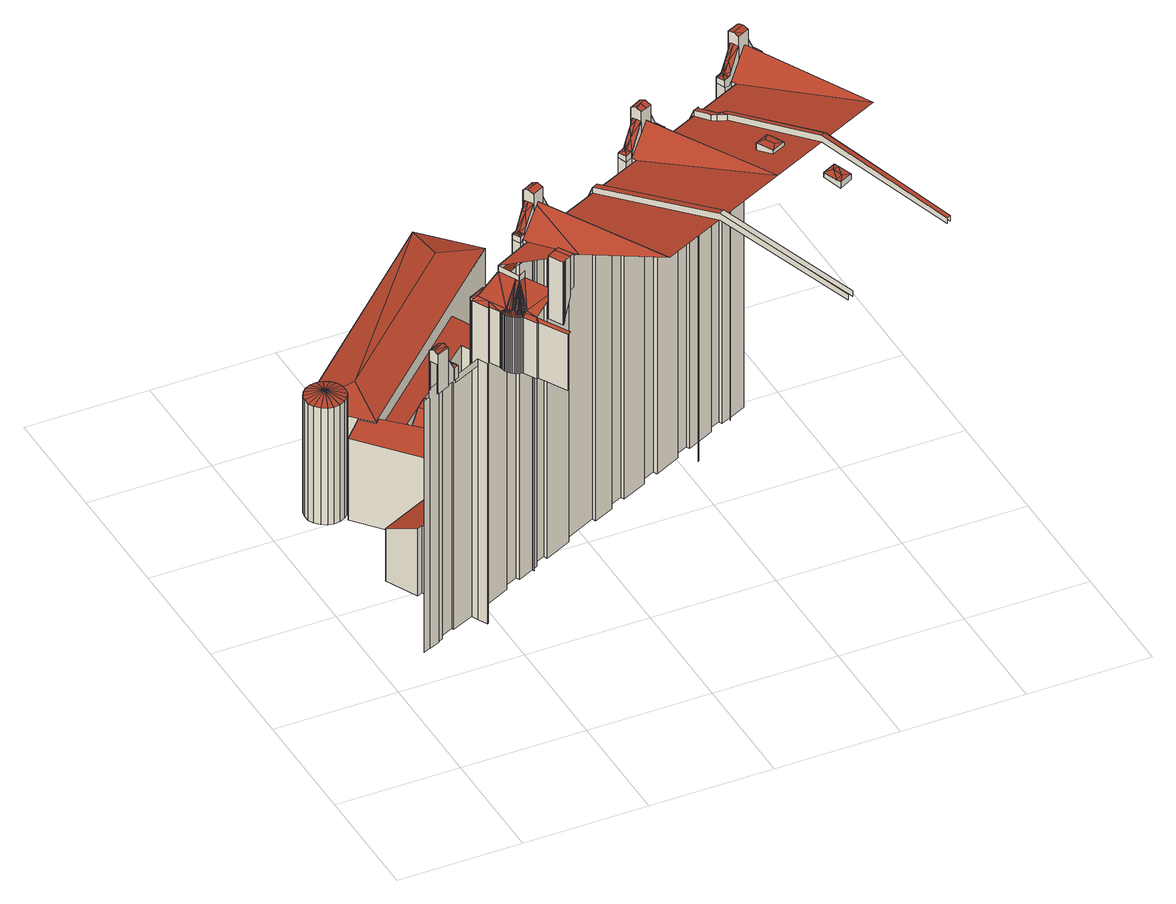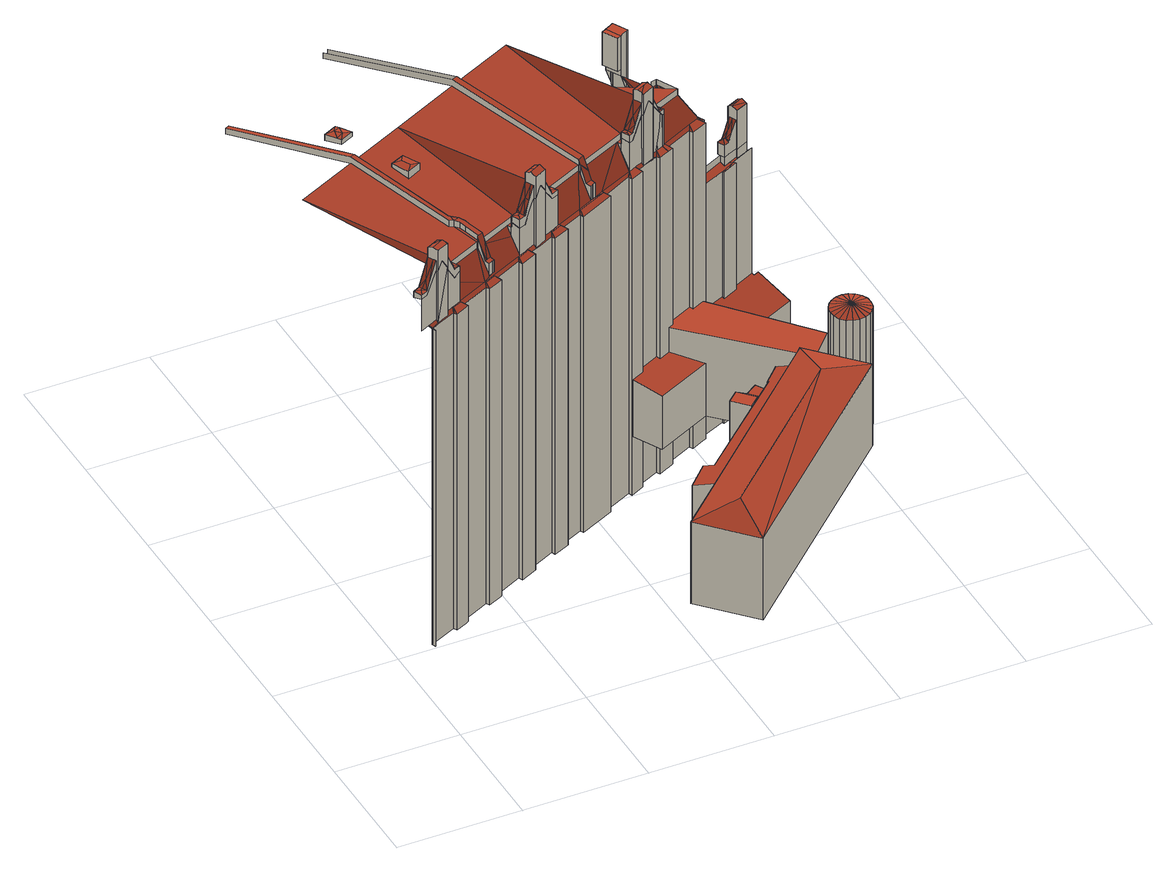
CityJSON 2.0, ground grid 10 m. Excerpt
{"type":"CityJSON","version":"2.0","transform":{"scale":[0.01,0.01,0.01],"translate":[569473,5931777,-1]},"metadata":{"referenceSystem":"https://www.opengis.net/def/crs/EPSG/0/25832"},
"CityObjects":{
"building1":{"type":"Building","attributes":{"Grundfläche 2D":"1252.468823","Grundhöhe NN":"-0.001"},"children":["building1-1","building1-2","building1-3","building1-4","building1-5","building1-6","building1-7","building1-8","building1-9","building1-10","building1-11","building1-12","building1-13","building1-14","building1-15","building1-16","building1-17","building1-18"],"geometry":[{"type":"MultiSurface","lod":"3","boundaries":[[[0,1,2,3]],[[4,5,6,7,8,9,10,11]],[[12,13,5,4]],[[0,7,6,1]],[[6,5,1]],[[13,12,11,10]],[[14,15,10,9]],[[15,16,1,5,13,10]],[[1,17,18,2]],[[1,16,19,20]],[[16,15,14,21,22,23,24,25,20,19]],[[17,1,26]],[[17,26,27,28,18]],[[29,30,25,24]],[[26,1,31]],[[27,26,31]],[[27,31,32,28]],[[33,34,31,1,20,25,30]],[[35,33,30,29]],[[31,34,36,32]],[[34,33,37,36]],[[38,39,36,34,40]],[[41,42,37,33,35]],[[43,40,34,36,44,45]],[[38,46,47,39]],[[43,48,40]],[[41,45,44,42]],[[40,49,38]],[[38,50,46]],[[43,45,51,52]],[[40,48,49]],[[49,50,38]],[[52,48,43]],[[53,48,52]],[[53,52,51,54]],[[55,56,57,58]],[[59,60,56,55]],[[58,57,61,62]],[[63,64,60,59]],[[62,61,65,66]],[[53,54,64,63]],[[66,65,67,68]],[[68,67,69,70]],[[58,71,55]],[[55,71,59]],[[62,72,58]],[[59,71,63]],[[66,73,62]],[[63,71,53]],[[70,69,74,75]],[[71,48,53]],[[68,76,66]],[[70,77,68]],[[75,74,78,79]],[[73,72,62]],[[47,46,80,81,82,83]],[[79,78,84,85]],[[58,72,71]],[[77,76,68]],[[85,84,86,87]],[[88,49,48,71]],[[66,76,89,73]],[[70,75,90,77]],[[87,91,85]],[[87,86,92,93]],[[85,91,94,79]],[[81,80,46,50,95]],[[93,96,87]],[[90,75,79,94,97,98]],[[93,92,99,100]],[[96,91,87]],[[100,101,93]],[[100,99,102,103]],[[104,72,73,89]],[[101,96,93]],[[103,105,100]],[[104,89,76,77]],[[103,102,106,107]],[[107,108,103]],[[104,77,90]],[[108,105,103]],[[109,90,98]],[[100,105,110,101]],[[107,106,111,112]],[[109,98,97]],[[112,113,107]],[[114,97,94]],[[71,72,104]],[[113,108,107]],[[114,94,91,96]],[[115,113,112]],[[114,96,101]],[[116,115,112]],[[114,101,110]],[[112,111,117,118]],[[119,116,112]],[[114,110,105]],[[88,71,104]],[[114,105,108]],[[114,108,113]],[[112,118,120,119]],[[121,81,95,122]],[[114,113,115,116]],[[104,90,109]],[[82,81,121,122,123,124]],[[118,117,125,126]],[[127,97,114]],[[109,97,127]],[[126,120,118]],[[114,116,119]],[[120,128,119]],[[129,130,88,104,109]],[[119,128,114]],[[131,127,114,132]],[[129,109,127,131]],[[132,133,129]],[[126,125,134,135]],[[126,135,136,120]],[[137,128,120]],[[114,128,138]],[[132,114,138,133]],[[138,128,137]],[[122,139,140,123]],[[141,142,143,144,95,50,49,88,145]],[[139,122,95,144]],[[88,130,146,147,148,145]],[[139,149,150,140]],[[139,144,149]],[[143,151,152,153,154,149,144]],[[146,130,155,147]],[[151,143,142]],[[151,156,157,153,152]],[[142,141,158,159,160,156,151]],[[154,153,161]],[[162,163,157,156,160,159]],[[158,141,145]],[[153,157,163,164,161]],[[165,150,149,154,166,167,168,169]],[[159,158,170,162]],[[170,158,145,148]],[[162,170,148,147]],[[166,154,161,164,171,172,167]],[[164,163,173,171]],[[171,173,172]],[[173,174,172]],[[174,175,172]],[[174,176,175]],[[172,175,177,167]],[[176,174,173,163,178,179,180,181]],[[167,177,182,168]],[[183,177,175,176,181,180]],[[183,184,177]],[[163,162,147,155,185,186,187,188,189,190,179,178]],[[191,177,184,192,193]],[[184,193,192]],[[193,184,190,189]],[[194,193,189]],[[190,184,183]],[[195,194,189]],[[188,195,189]],[[193,194,191]],[[180,179,190,183]],[[196,191,194,195,197]],[[191,196,198]],[[198,196,197,195,188,187,199,200]],[[200,201,191,198]],[[202,182,177,191,201,203,204,205,206]],[[207,208,186,185,155]],[[199,187,209]],[[210,200,199,209,211,212]],[[213,210,212,211]],[[201,200,210,203]],[[210,213,203]],[[209,214,215,211]],[[211,216,217,213]],[[217,216,215,214,218]],[[213,217,219,220,204,203]],[[204,221,222,205]],[[223,214,209,187,186,208,207,224,225]],[[221,204,220]],[[226,227,220,228,218,214,223,229]],[[221,230,231,232,222]],[[230,221,220,227,226,231]],[[224,233,234,225]],[[225,235,236,229,223]],[[236,235,225,234,237,238]],[[238,237,234,233,239]],[[226,240,241]],[[229,236,238,240,226]],[[239,240,238]],[[226,241,242]],[[231,226,242]],[[231,242,243,232]],[[244,241,240,239]],[[242,245,246,243]],[[242,241,244,245]],[[233,224,247,248,249,250,239]],[[245,251,252,246]],[[245,244,253,251]],[[247,224,207,254]],[[253,244,255]],[[253,255,256]],[[249,257,258,259,260,261,262,256,255,244,239,250]],[[251,263,264,252]],[[261,260,262]],[[262,265,256]],[[265,262,260]],[[257,249,258]],[[260,259,266,253,256,265]],[[263,251,253,266]],[[267,268,269,270,271,272,273]],[[274,263,266,259]],[[263,274,275,264]],[[267,247,254,276,277,278,279,269,268]],[[274,280,281,275]],[[248,282,283,284,249]],[[249,284,285,286,287,288,259,258]],[[271,270,289,290,291,292,293,294,295,248,273,272]],[[295,294,293,296,282,248]],[[280,274,259,288]],[[280,297,298,281]],[[280,288,299,297]],[[288,287,300,299]],[[297,301,302,298]],[[303,304,305,306,287,286,285]],[[285,284,303]],[[307,308,306,305,304]],[[301,297,299,300]],[[309,300,287]],[[304,303,310,307]],[[303,284,283,311,310]],[[282,312,307,310,311,283]],[[309,313,300]],[[313,314,300]],[[301,300,314]],[[315,307,316]],[[301,314,317,302]],[[309,287,306,308,318,315,319,320,321,322]],[[318,308,307,315]],[[312,282,296,323,324,325,319,315,316,307]],[[319,325,326,320]],[[314,327,328,329,330,317]],[[324,331,332,326,325]],[[333,334,329,328,327,314,313,321,320,326,332,335]],[[336,335,332,331]],[[329,337,338,330]],[[329,334,339,337]],[[340,336,331,324,323,296,341,342,343]],[[344,334,333]],[[334,344,339]],[[333,335,336,340,343,345,346,347,344]],[[337,348,349,338]],[[341,350,351,342]],[[347,346,352,353,339,344]],[[342,354,345,343]],[[348,337,339,353]],[[350,355,356,351]],[[342,351,356,354]],[[354,356,357,346,345]],[[355,357,356]],[[353,352,358]],[[348,353,358]],[[348,358,359,349]],[[341,360,361,362,355,350]],[[362,357,355]],[[358,363,364,359]],[[363,358,352,365]],[[357,362,366,367,368,369,365,352,346]],[[361,360,341,296,370,371,372,373,374]],[[363,375,376,364]],[[363,377,375]],[[365,377,363]],[[376,375,378,379,380,381,382]],[[362,361,374,373,367,366]],[[380,379,378,375,377,383]],[[369,368,367,384]],[[385,384,367,386]],[[372,384,385,386,367,373]],[[377,365,369,383]],[[387,380,383,369]],[[380,387,388,381]],[[371,370,389,372]],[[390,391,369,384]],[[392,393,387,369]],[[387,393,394,388]],[[372,395,396,390,384]],[[392,369,397]],[[398,399,395,372,389,370]],[[369,391,397]],[[393,400,401,394]],[[393,402,400]],[[392,402,393]],[[403,404,392,397,405]],[[391,405,397]],[[401,400,406,407,408,409]],[[390,405,391]],[[407,406,400,402,410]],[[411,412,410,402,392]],[[413,404,403,414]],[[396,415,416,405,390]],[[417,414,403,405,416,415]],[[412,418,410]],[[417,415,396,395]],[[407,410,418]],[[407,418,419,408]],[[420,421,413,414,417]],[[412,411,392,404,413,421,420,422,423,424,423,425]],[[420,417,422]],[[426,427,428,423,422,429]],[[428,427,430,431,432,433,434,435,418,412,425,423]],[[395,399,436,437,438,426,429,422,417]],[[419,418,435,434,433,439,440]],[[431,430,427,426,438,441]],[[442,438,437,443]],[[438,442,441]],[[441,432,431]],[[432,441,442]],[[443,444,445,442]],[[433,432,442]],[[446,447,433,442,445]],[[433,448,449,439]],[[433,450,448]],[[447,450,433]],[[446,445,444,451,452,453]]],"semantics":{"surfaces":[{"type":"WallSurface"},{"type":"RoofSurface"}],"values":[0,0,0,1,1,0,0,1,0,1,0,1,0,0,1,1,0,1,0,0,0,0,0,0,0,1,0,1,1,0,1,1,1,1,0,0,0,0,0,0,0,0,0,1,1,1,1,1,1,0,1,1,1,0,1,0,0,1,1,0,1,1,1,1,0,1,1,1,1,0,1,1,0,1,1,1,1,0,1,1,1,1,1,0,1,1,1,1,1,1,1,1,1,1,0,1,1,1,1,1,1,1,1,1,0,0,1,1,1,1,1,0,1,0,0,1,0,1,1,1,0,1,0,1,1,0,0,1,1,1,0,0,0,1,1,0,0,0,0,1,0,1,0,1,1,1,1,1,0,0,1,1,1,1,0,0,0,0,0,0,1,0,1,1,0,1,0,1,1,0,0,1,1,0,0,0,1,0,1,1,0,0,1,0,1,0,1,1,0,0,1,1,0,1,0,1,0,0,1,1,1,1,1,0,1,1,1,1,1,1,1,1,0,0,0,0,1,0,1,1,0,1,1,0,0,0,1,1,1,0,1,0,1,1,1,1,0,0,1,1,0,0,0,1,0,0,1,1,0,1,0,0,0,1,1,1,1,0,0,0,1,1,0,0,1,0,1,1,1,0,1,1,0,0,1,1,0,0,1,1,0,1,1,1,0,0,1,1,1,0,1,1,0,0,0,0,1,1,1,1,0,1,0,1,0,1,0,1,0,1,1,0,0,0,0,0,1,0,1,1,0,1,1,0]}}]},
"building1-1":{"type":"BuildingInstallation","parents":["building1"],"geometry":[{"type":"MultiSurface","lod":"3","boundaries":[[[454,455,456]],[[457,458,454,456,459]],[[457,459,460]],[[461,460,462]],[[457,460,461]],[[463,461,462,464]],[[8,456,455]],[[465,466,464,462,460,459,456,8,467,468,469,470]],[[466,471,463,464]],[[461,463,471,472,473,474,475,14,9,454,458,457]],[[9,8,455,454]]],"semantics":{"surfaces":[{"type":"RoofSurface"},{"type":"WallSurface"}],"values":[0,0,0,0,0,0,1,1,1,1,1]}}]},
"building1-2":{"type":"BuildingInstallation","parents":["building1"],"geometry":[{"type":"MultiSurface","lod":"3","boundaries":[[[474,476,475]],[[473,477,474]],[[476,474,477,478]],[[479,478,480]],[[481,478,479]],[[476,478,481]],[[482,478,477]],[[483,477,473]],[[484,485,483]],[[483,485,477]],[[477,485,482]],[[486,487,488,485,484]],[[489,490,488,487]],[[480,478,488,490]],[[482,485,488]],[[488,478,482]],[[472,491,483,473]],[[491,492,484,483]],[[492,493,494,487,486,484]],[[494,29,24,490,489,487]],[[24,23,22,21,14,475,476,481,479,480,490]]],"semantics":{"surfaces":[{"type":"RoofSurface"},{"type":"WallSurface"}],"values":[0,0,0,0,0,0,0,0,0,0,0,0,0,0,0,0,1,1,1,1,1]}}]},
"building1-3":{"type":"BuildingInstallation","parents":["building1"],"geometry":[{"type":"MultiSurface","lod":"3","boundaries":[[[495,496,497,498,499,500,501,502,503,504,505,506,507,508,509,510]],[[511,512,509,508]],[[512,513,510,509]],[[513,514,495,510]],[[514,515,516,497,496,495]],[[516,517,518,519,520,500,499,498,497]],[[521,520,519,137]],[[522,523,524,525,505,504,503,502,501,521,137]],[[525,526,506,505]],[[526,527,507,506]],[[527,511,508,507]]],"semantics":{"surfaces":[{"type":"RoofSurface"},{"type":"WallSurface"}],"values":[0,1,1,1,1,1,1,1,1,1,1]}}]},
"building1-4":{"type":"BuildingInstallation","parents":["building1"],"geometry":[{"type":"MultiSurface","lod":"3","boundaries":[[[528,529,501,500]],[[520,530,528,500]],[[529,528,530,531]],[[531,521,501,529]]],"semantics":{"surfaces":[{"type":"RoofSurface"},{"type":"WallSurface"}],"values":[0,1,1,1]}}]},
"building1-5":{"type":"BuildingInstallation","parents":["building1"],"geometry":[{"type":"MultiSurface","lod":"3","boundaries":[[[532,533,534,535]],[[535,534,536]],[[537,534,533]],[[538,539,537]],[[539,534,537]],[[536,539,540]],[[536,534,539]],[[541,539,538]],[[542,543,544,541]],[[541,544,539]],[[545,546,547,544,543]],[[548,549,547]],[[540,544,549]],[[549,544,547]],[[539,544,540]],[[156,160,159,533,532,535]],[[537,533,159,162,550,538]],[[541,538,550,551,543,542]],[[540,549,548,179,178,176,172,153,157,156,535,536]],[[176,175,172]]],"semantics":{"surfaces":[{"type":"RoofSurface"},{"type":"WallSurface"}],"values":[0,0,0,0,0,0,0,0,0,0,0,0,0,0,0,1,1,1,1,1]}}]},
"building1-6":{"type":"BuildingInstallation","parents":["building1"],"geometry":[{"type":"MultiSurface","lod":"3","boundaries":[[[552,553,554]],[[555,556,557,558,559,560,561,562,563,564]],[[557,556,565]],[[566,552,554,567,558,557,565,568]],[[566,568,569]],[[189,190,554,553]],[[559,558,567,554,190,179,548,547,546,545,543,561,560]],[[570,571,564,563,562,561,543,551,185,208]],[[571,572,573,565,556,555,564]],[[209,568,565,573,214]],[[209,199,569,568]],[[199,187,188,552,566,569]],[[553,552,188,189]]],"semantics":{"surfaces":[{"type":"RoofSurface"},{"type":"WallSurface"}],"values":[0,0,0,0,0,1,1,1,1,1,1,1,1]}}]},
"building1-7":{"type":"BuildingInstallation","parents":["building1"],"geometry":[{"type":"MultiSurface","lod":"3","boundaries":[[[572,571,574,573]],[[573,574,575]],[[576,574,571]],[[575,577,578]],[[575,574,577]],[[579,577,576]],[[577,574,576]],[[579,580,581,577]],[[582,581,580]],[[578,577,581,582]],[[235,236,580,579,576,571,570,225]],[[236,229,582,580]],[[578,582,229,223,214,573,575]]],"semantics":{"surfaces":[{"type":"RoofSurface"},{"type":"WallSurface"}],"values":[0,0,0,0,0,0,0,0,0,0,1,1,1]}}]},
"building1-8":{"type":"BuildingInstallation","parents":["building1"],"geometry":[{"type":"MultiSurface","lod":"3","boundaries":[[[583,584,585]],[[586,587,585,584,588,589]],[[267,590,591,584,583]],[[273,590,267]],[[592,593,589,588,594,595,596]],[[596,597,592]],[[598,593,592]],[[583,585,261,257]],[[599,600,587,586]],[[250,247,267,583,257]],[[248,247,250,249]],[[248,249,258,590,273]],[[591,590,258,601]],[[602,584,591,601]],[[602,603,594,588,584]],[[603,260,595,594]],[[260,262,596,595]],[[597,596,262,265]],[[265,256,592,597]],[[256,604,598,592]],[[593,598,604,255]],[[599,586,589,593,255,605]],[[585,587,600,261]]],"semantics":{"surfaces":[{"type":"RoofSurface"},{"type":"WallSurface"}],"values":[0,0,0,0,0,0,0,1,1,1,1,1,1,1,1,1,1,1,1,1,1,1,1]}}]},
"building1-9":{"type":"BuildingInstallation","parents":["building1"],"geometry":[{"type":"MultiSurface","lod":"3","boundaries":[[[606,607,608]],[[609,606,608,610,611]],[[609,611,612]],[[613,612,614]],[[613,615,609,612]],[[613,614,616]],[[606,617,607]],[[615,618,609]],[[606,609,618]],[[617,618,615]],[[606,618,617]],[[619,616,620]],[[619,615,613,616]],[[621,622,619,620,623]],[[624,621,625]],[[622,621,624]],[[622,624,619]],[[617,619,624,626]],[[617,626,607]],[[619,617,615]],[[306,305,304,611,610,608]],[[304,307,612,611]],[[307,316,614,612]],[[616,614,316,627]],[[620,616,627,628]],[[319,315,318,308,306,608,607,626,624,625]]],"semantics":{"surfaces":[{"type":"RoofSurface"},{"type":"WallSurface"}],"values":[0,0,0,0,0,0,0,0,0,0,0,0,0,0,0,0,0,0,0,0,1,1,1,1,1,1]}}]},
"building1-10":{"type":"BuildingInstallation","parents":["building1"],"geometry":[{"type":"MultiSurface","lod":"3","boundaries":[[[629,630,631]],[[632,629,631,633]],[[634,635,629,632,636]],[[637,638,639,630,629,635,640,641]],[[319,625,621,623,620,633,631,630,639,638,325]],[[642,636,632,633,620,628,323,643]],[[642,644,645,646,336,331,641,640,635,634,636]],[[331,324,325,638,637,641]]],"semantics":{"surfaces":[{"type":"RoofSurface"},{"type":"WallSurface"}],"values":[0,0,0,0,1,1,1,1]}}]},
"building1-11":{"type":"BuildingInstallation","parents":["building1"],"geometry":[{"type":"MultiSurface","lod":"3","boundaries":[[[645,647,646]],[[644,642,648,645]],[[645,648,647]],[[649,648,642]],[[647,650,651]],[[648,650,647]],[[652,650,648]],[[653,654,649]],[[652,648,649]],[[649,654,652]],[[655,654,653]],[[656,657,652,654,655]],[[658,659,660,657,656]],[[660,659,651,650,652]],[[652,657,660]],[[649,642,643,661]],[[661,342,653,649]],[[342,354,656,655,653]],[[354,345,659,658,656]],[[345,343,340,336,646,647,651,659]]],"semantics":{"surfaces":[{"type":"RoofSurface"},{"type":"WallSurface"}],"values":[0,0,0,0,0,0,0,0,0,0,0,0,0,0,0,1,1,1,1,1]}}]},
"building1-12":{"type":"BuildingInstallation","parents":["building1"],"geometry":[{"type":"MultiSurface","lod":"3","boundaries":[[[662,663,664,665,666]],[[662,666,667]],[[668,665,664]],[[669,667,666,665,668]],[[670,671,662,667]],[[671,672,673,664,663,662]],[[673,674,668,664]],[[668,674,670,667,669]]],"semantics":{"surfaces":[{"type":"RoofSurface"},{"type":"WallSurface"}],"values":[0,0,0,0,1,1,1,1]}}]},
"building1-13":{"type":"BuildingInstallation","parents":["building1"],"geometry":[{"type":"MultiSurface","lod":"3","boundaries":[[[675,676,677,678,679,680,681,682]],[[683,678,677,684]],[[685,677,676]],[[686,677,685]],[[686,687,688,689,690,691,692,693,684,677]],[[362,361,680,679,694]],[[695,696,697,698,694,679,678,683,684,693]],[[367,682,681,374,361,362,366]],[[699,700,701,702,703,687,686,685,676,675,682,367]],[[703,704,688,687]],[[704,368,689,688]],[[705,695,693,692,691,690,689,368,706,707]]],"semantics":{"surfaces":[{"type":"RoofSurface"},{"type":"WallSurface"}],"values":[0,0,0,0,0,1,1,1,1,1,1,1]}}]},
"building1-14":{"type":"BuildingInstallation","parents":["building1"],"geometry":[{"type":"MultiSurface","lod":"3","boundaries":[[[708,709,710]],[[710,709,711]],[[712,713,708]],[[708,713,709]],[[714,713,712]],[[715,713,714]],[[711,709,715]],[[709,713,715]],[[710,716,717,712,708]],[[717,718,714,712]],[[714,718,719,711,715]],[[719,716,710,711]]],"semantics":{"surfaces":[{"type":"RoofSurface"},{"type":"WallSurface"}],"values":[0,0,0,0,0,0,0,0,1,1,1,1]}}]},
"building1-15":{"type":"BuildingInstallation","parents":["building1"],"geometry":[{"type":"MultiSurface","lod":"3","boundaries":[[[720,721,722,723,724,725]],[[721,726,727,728,729,722]],[[730,731,727]],[[731,728,727]],[[732,733,734,681,735,736,737,731,730]],[[680,735,681]],[[725,738,398,739,726,721,720]],[[726,739,389,727]],[[740,733,732,730,727,389,371,741]],[[740,742,734,733]],[[742,374,681,734]],[[361,743,735,680]],[[735,743,744,737,736]],[[744,745,731,737]],[[729,728,731,745,746,747]],[[747,370,748,724,723,722,729]]],"semantics":{"surfaces":[{"type":"RoofSurface"},{"type":"WallSurface"}],"values":[0,0,0,0,0,0,1,1,1,1,1,1,1,1,1,1]}}]},
"building1-16":{"type":"BuildingInstallation","parents":["building1"],"geometry":[{"type":"MultiSurface","lod":"3","boundaries":[[[749,750,751,752]],[[749,753,754]],[[752,753,749]],[[755,756,750]],[[750,756,751]],[[752,751,757]],[[757,753,752]],[[751,756,757]],[[755,758,757,756]],[[759,760,758]],[[758,760,757]],[[759,761,762,760]],[[763,764,762]],[[764,760,762]],[[754,753,764]],[[764,753,760]],[[760,753,757]],[[404,403,750,749]],[[403,414,417,765,759,758,755,750]],[[422,420,421,413,404,749,754,764,763]]],"semantics":{"surfaces":[{"type":"RoofSurface"},{"type":"WallSurface"}],"values":[0,0,0,0,0,0,0,0,0,0,0,0,0,0,0,0,0,1,1,1]}}]},
"building1-17":{"type":"BuildingInstallation","parents":["building1"],"geometry":[{"type":"MultiSurface","lod":"3","boundaries":[[[766,767,768]],[[769,767,766]],[[770,767,769,771,772,773]],[[774,772,771,775,776,777]],[[778,776,775]],[[426,429,422,763,762,761,759,778,775,771,769,766,768]],[[779,777,776,778,759,765,436,780]],[[774,777,779,781,782,783,444,443,770,773,772]],[[437,438,426,768,767,770,443]]],"semantics":{"surfaces":[{"type":"RoofSurface"},{"type":"WallSurface"}],"values":[0,0,0,0,0,1,1,1,1]}}]},
"building1-18":{"type":"BuildingInstallation","parents":["building1"],"geometry":[{"type":"MultiSurface","lod":"3","boundaries":[[[784,783,782]],[[779,785,782,781]],[[785,786,784,782]],[[786,787,784]],[[786,785,788]],[[785,779,789]],[[790,788,785,789]],[[791,792,788,790,789,793]],[[794,792,791,795]],[[786,794,795,787]],[[792,796,788]],[[794,786,788,796]],[[794,796,792]],[[797,798,791,793,789,779,780,799]],[[798,452,795,791]],[[787,795,452,451,444,783,784]]],"semantics":{"surfaces":[{"type":"RoofSurface"},{"type":"WallSurface"}],"values":[0,0,0,0,0,0,0,0,0,0,0,0,0,1,1,1]}}]},
"building2":{"type":"Building","attributes":{"Grundfläche 2D":"73.083900","Grundhöhe NN":"5.197"},"geometry":[{"type":"Solid","lod":"3","boundaries":[[[[800,801,802,803,804,805,806,807,808,809,810]],[[811,812,813,814,815,816,817,818,819,820,821]],[[822,823,824]],[[822,825,823]],[[822,824,826]],[[822,826,827]],[[822,827,828]],[[822,828,829]],[[822,829,830]],[[822,830,831]],[[822,831,832]],[[822,832,833]],[[822,833,834]],[[822,834,835]],[[822,835,836]],[[822,836,837]],[[822,837,838]],[[822,838,839]],[[822,839,840]],[[822,840,841]],[[822,841,842]],[[822,842,825]],[[843,844,845,846,847,848,849,850,851,852,853,854,855,856]],[[845,844,857,858]],[[859,849,848,847,846,860,861]],[[851,850,862,863]],[[864,854,853,852,865,866]],[[802,801,867,868]],[[803,802,868,869]],[[804,803,869,870]],[[870,871,872,805,804]],[[806,805,872,873]],[[809,808,874,875]],[[810,876,877,816,800]],[[874,808,807,806,873,878]],[[810,809,875,876]],[[867,801,800,816,815,879]],[[880,818,817,816,877,881]],[[882,883,811,821,820,819,884,885]],[[819,818,880,884]],[[812,811,883,886]],[[813,812,886,887]],[[814,813,887,888]],[[815,814,888,879]],[[889,890,824,823]],[[890,891,826,824]],[[891,892,827,826]],[[892,893,828,827]],[[893,894,829,828]],[[894,895,830,829]],[[895,896,831,830]],[[896,897,832,831]],[[897,898,833,832]],[[898,899,834,833]],[[899,900,835,834]],[[900,901,836,835]],[[901,902,837,836]],[[902,903,838,837]],[[903,904,839,838]],[[904,905,840,839]],[[905,906,841,840]],[[906,907,842,841]],[[908,889,823,825]],[[907,908,825,842]],[[846,845,858,860]],[[850,849,859,862]],[[852,851,863,865]],[[855,854,864,909]],[[856,855,909,871]],[[843,856,871,910]],[[844,843,910,857]],[[870,869,868,867,879,888,887,886,883,882,885,884,880,881,877,876,875,874,878,873,872,871]],[[902,901,900,899,898,897,896,895,894,893,892,891,890,889,908,907,906,905,904,903]],[[861,860,858,857,910,871,909,864,866,865,863,862,859]]]],"semantics":{"surfaces":[{"type":"RoofSurface"},{"type":"WallSurface"},{"type":"GroundSurface"}],"values":[[0,0,0,0,0,0,0,0,0,0,0,0,0,0,0,0,0,0,0,0,0,0,0,1,1,1,1,1,1,1,1,1,1,1,1,1,1,1,1,1,1,1,1,1,1,1,1,1,1,1,1,1,1,1,1,1,1,1,1,1,1,1,1,1,1,1,1,1,1,1,1,2,2,2]]}}]},
"building3":{"type":"Building","attributes":{"Grundfläche 2D":"7.556385","Grundhöhe NN":"5.197"},"geometry":[{"type":"Solid","lod":"3","boundaries":[[[[911,912,913,914]],[[915,911,914,916,917,918]],[[919,915,918,920]],[[916,914,913,921,922]],[[917,916,922,923]],[[920,918,917,923,924]],[[919,920,924,925]],[[915,919,925,926]],[[912,911,915,926,927]],[[913,912,927,921]],[[927,926,925,924,923,922,921]]]],"semantics":{"surfaces":[{"type":"RoofSurface"},{"type":"WallSurface"},{"type":"GroundSurface"}],"values":[[0,0,0,1,1,1,1,1,1,1,2]]}}]},
"building4":{"type":"Building","attributes":{"Grundfläche 2D":"146.861287","Grundhöhe NN":"5.271"},"geometry":[{"type":"Solid","lod":"3","boundaries":[[[[928,929,930]],[[930,929,931]],[[932,933,934,935,929,928]],[[931,935,934]],[[931,929,935]],[[936,937,938,939,940,941,942,943,944]],[[928,930,945,946]],[[947,948,934,933,932,928,946,949,941,940]],[[931,934,948,950]],[[930,931,950,945]],[[942,941,949,951]],[[944,943,942,951,952]],[[936,944,952,953]],[[937,936,953,954]],[[938,937,954,955]],[[939,938,955,956]],[[940,939,956,947]],[[947,956,955,954,953,952,951,949,946,945,950,948]]]],"semantics":{"surfaces":[{"type":"RoofSurface"},{"type":"WallSurface"},{"type":"GroundSurface"}],"values":[[0,0,0,0,0,0,1,1,1,1,1,1,1,1,1,1,1,2]]}}]}
},
"vertices":[
[377,1343,2335],[561,1432,2332],[561,1432,100],[377,1343,100],[436,1364,100],[436,1364,2337],[426,1359,2337],[423,1358,2337],[423,1358,2414],[522,1404,2414],[522,1404,2336],[522,1404,100],[522,1405,100],[522,1405,2336],[526,1396,2414],[526,1396,2340],[598,1429,2340],[552,1452,2335],[552,1452,100],[600,1430,2340],[603,1432,2340],[598,1429,2414],[600,1430,2414],[603,1432,2414],[645,1451,2414],[645,1451,2340],[627,1489,2335],[679,1514,2335],[679,1514,100],[661,1416,2414],[661,1416,2356],[687,1496,2329],[687,1496,100],[892,1528,2353],[870,1578,2329],[892,1528,2414],[870,1578,100],[892,1528,100],[890,1587,2909],[890,1587,100],[870,1578,2909],[930,1446,2414],[930,1446,100],[934,1448,2909],[934,1448,100],[934,1448,2414],[877,1617,2909],[877,1617,100],[956,1491,2933],[915,1572,2936],[931,1580,2936],[949,1455,2414],[949,1455,2909],[992,1373,2909],[992,1373,2414],[996,1339,2909],[996,1339,2414],[999,1328,2414],[999,1328,2909],[994,1351,2909],[994,1351,2414],[1004,1317,2414],[1004,1317,2909],[993,1362,2909],[993,1362,2414],[1009,1306,2414],[1009,1306,2909],[1016,1296,2414],[1016,1296,2909],[1023,1286,2414],[1023,1286,2909],[1031,1348,2934],[1035,1342,2934],[1040,1337,2935],[1031,1277,2414],[1031,1277,2909],[1050,1325,2935],[1055,1320,2935],[1039,1269,2414],[1039,1269,2909],[909,1633,2909],[1009,1681,2909],[1009,1681,100],[909,1633,100],[1049,1261,2414],[1049,1261,2909],[1058,1255,2414],[1058,1255,2909],[1051,1517,3149],[1045,1331,2935],[1060,1315,2935],[1082,1295,2936],[1069,1249,2414],[1069,1249,2909],[1076,1300,2936],[1006,1616,2936],[1088,1291,2936],[1071,1305,2936],[1065,1310,2935],[1079,1245,2414],[1079,1245,2909],[1094,1286,2936],[1089,1241,2414],[1089,1241,2909],[1118,1375,3149],[1106,1278,2936],[1100,1238,2414],[1100,1238,2909],[1112,1274,2936],[1132,1344,3150],[1100,1282,2936],[1110,1236,2414],[1110,1236,2909],[1118,1270,2936],[1133,1343,3149],[1125,1266,2936],[1131,1262,2936],[1167,1129,2414],[1167,1129,2909],[1138,1259,2924],[1184,1172,2924],[1010,1678,2909],[1023,1651,2909],[1023,1651,100],[1010,1678,100],[1180,1136,2414],[1180,1136,2909],[1133,1344,3150],[1149,1262,2934],[1132,1344,3197],[1051,1517,3200],[1133,1344,3197],[1133,1343,3197],[1185,1369,3207],[1301,912,2414],[1301,912,2909],[1325,911,2924],[1311,1137,3149],[1185,1369,3149],[1233,1753,2909],[1233,1753,100],[1309,1682,3074],[1291,1718,2997],[1276,1747,2936],[1266,1742,2936],[1325,1647,3149],[1325,1647,3213],[1350,1658,3214],[1350,1658,3149],[1219,1783,2909],[1219,1783,100],[1275,1749,2934],[1280,1752,2934],[1286,1755,2934],[1262,1804,2909],[1585,1310,3261],[1275,1749,3203],[1286,1755,3211],[1309,1682,3149],[1309,1682,3200],[1291,1718,3201],[1288,1755,2934],[1333,1694,3218],[1297,1759,3218],[1297,1759,2935],[1262,1804,100],[1292,1818,2909],[1353,1848,2909],[1353,1848,100],[1292,1818,100],[1333,1694,3149],[1348,1785,2934],[1351,1787,2934],[1351,1786,2934],[1352,1787,2932],[1353,1788,2932],[1376,1799,2933],[1367,1818,2904],[1376,1799,3339],[1408,1815,3387],[1408,1815,2933],[1377,1800,2933],[1367,1818,100],[1401,1828,2913],[1401,1829,2912],[1476,1765,3433],[1462,1822,3454],[1445,1852,3455],[1402,1830,3389],[1400,1830,3387],[1401,1829,3387],[1400,1834,2905],[1401,1830,2911],[1400,1830,2910],[1401,1830,2910],[1402,1830,2910],[1442,1850,2911],[1402,1831,2910],[1452,1855,2911],[1499,1879,3357],[1499,1879,2912],[1498,1881,2908],[1498,1881,100],[1500,1882,2908],[1546,1905,2909],[1546,1905,100],[1500,1882,100],[2049,784,3432],[1491,1772,3453],[1500,1878,3357],[1500,1879,2912],[1500,1878,100],[1500,1879,100],[1500,1878,2913],[1508,1864,3357],[1508,1864,100],[1508,1865,100],[1508,1865,2934],[1508,1865,2935],[1556,1888,2935],[1575,1898,2936],[1532,1934,2909],[1532,1934,100],[1602,1911,3188],[1648,1810,3200],[1633,1843,3196],[1634,1927,2936],[1602,1911,2936],[1556,1888,2936],[1634,1927,3191],[1579,1957,2909],[1643,1988,2909],[1643,1988,100],[1648,1810,3149],[1633,1843,3149],[1636,1844,3197],[1668,1860,3200],[1636,1844,3149],[1668,1860,3149],[1683,1827,3149],[1668,1860,3080],[1635,1927,2936],[1657,1958,2916],[1657,1958,100],[1915,2055,2936],[1881,2066,2909],[1881,2066,100],[2032,1992,3200],[2081,2014,3200],[2081,2014,3150],[2032,1992,3149],[1867,2096,2909],[1867,2096,100],[1909,2067,2936],[2564,1030,3432],[1987,2089,2936],[2011,2101,2936],[2014,2030,3064],[2080,2015,3149],[2153,2170,2936],[2014,2102,2936],[2014,2031,3063],[2013,2102,2936],[2148,2233,2909],[2148,2233,100],[2012,2102,2936],[2147,2182,2936],[2032,1992,3252],[2034,1988,3253],[2564,1030,3489],[2610,1053,3489],[2609,1055,3488],[2090,1997,3256],[2081,2014,3252],[2162,2203,2909],[2162,2203,100],[2566,1028,3432],[3102,51,3200],[3102,51,3249],[2566,1028,3488],[2326,2282,2909],[2326,2282,100],[2482,2204,3200],[2482,2204,3149],[2425,2177,3149],[2409,2211,3079],[2391,2247,3001],[2376,2278,2936],[2361,2271,2936],[3149,77,3249],[3151,74,3249],[3151,74,3200],[3149,77,3201],[2610,1053,3432],[2609,1055,3432],[2090,1998,3204],[3172,1321,3432],[2312,2312,2909],[2312,2312,100],[2355,2283,2936],[2443,2325,2936],[2443,2375,2909],[2443,2375,100],[2409,2211,3149],[2409,2211,3200],[2391,2247,3206],[2376,2278,3211],[2466,2239,3204],[2436,2308,3216],[2448,2314,2936],[2466,2239,3149],[2466,2238,3149],[2466,2238,3204],[2448,2314,2935],[2457,2345,2907],[2503,2341,3318],[2467,2240,3206],[2457,2345,100],[2468,2324,3265],[2529,2354,3360],[2529,2354,2936],[2503,2341,2936],[2468,2324,2936],[2617,2313,3439],[2571,2395,3440],[2521,2368,3360],[2521,2368,2916],[2518,2375,2907],[2569,2400,2908],[2665,2446,2909],[2665,2446,100],[2619,2420,3349],[2619,2420,2912],[2675,2426,2936],[2696,2437,2936],[2628,2403,2936],[2628,2403,3350],[2651,2476,2909],[2651,2476,100],[2692,2446,2936],[2675,2426,3261],[2763,2342,3200],[2747,2378,3196],[2722,2450,3173],[2697,2437,2936],[2775,2476,3177],[2775,2476,2936],[2722,2450,2936],[2786,2541,2909],[2786,2541,100],[2763,2342,3149],[2747,2378,3149],[2793,2484,2936],[2789,2493,2936],[2809,2408,3200],[2826,2372,3149],[2809,2408,3149],[2809,2408,3071],[2800,2511,2913],[2800,2511,100],[2826,2372,3200],[3082,2493,3200],[3082,2493,3149],[3015,2615,2912],[3015,2615,100],[3047,2606,2936],[3117,2509,3149],[3131,2515,3149],[3054,2599,2953],[3135,2648,2936],[3628,1539,3432],[3226,2329,3244],[3132,2516,3200],[3131,2515,3200],[3117,2509,3200],[3001,2645,2909],[3001,2645,100],[3043,2615,2936],[3009,2649,2909],[3057,2672,2909],[3129,2707,2909],[3129,2707,100],[3009,2649,100],[3130,2658,2936],[3132,2516,3149],[3132,2516,100],[3131,2515,100],[3143,2677,2911],[3143,2677,100],[3227,2329,3244],[3452,2667,3149],[3433,2707,3071],[3400,2774,2936],[3365,2785,2909],[3365,2785,100],[3522,2700,3200],[3522,2700,3149],[3433,2707,3070],[3666,1557,3432],[4164,1796,3432],[3351,2815,2909],[3351,2815,100],[3394,2785,2936],[3433,2707,3193],[3400,2774,3200],[3433,2707,3149],[3375,2826,2909],[3468,2871,2909],[3468,2871,100],[3375,2826,100],[3471,2823,2936],[3454,2801,2936],[3477,2812,2936],[3454,2801,3180],[3486,2733,3174],[3503,2741,3149],[3486,2733,3149],[3503,2741,3203],[3482,2841,2905],[3482,2841,100],[3547,2847,3339],[3493,2820,3247],[3547,2847,3340],[3547,2847,2937],[3547,2847,100],[3493,2820,2936],[3539,2861,3339],[3539,2861,2915],[3540,2860,2918],[3540,2860,3339],[3540,2862,2915],[3597,2890,2916],[3638,2910,2915],[3702,2948,2909],[3595,2896,2907],[3536,2867,2906],[3639,2809,3439],[3597,2890,3440],[3540,2862,3342],[3702,2948,100],[3536,2867,100],[3638,2910,2916],[3639,2910,2916],[3639,2910,3371],[3646,2896,3371],[3646,2896,2937],[3712,2929,2937],[3727,2937,2937],[3689,2978,2909],[3689,2978,100],[3723,2945,2937],[3740,2943,3214],[3797,2971,3216],[3797,2971,2936],
[522,1404,2758],[423,1358,2758],[423,1358,2759],[541,1365,2781],[526,1396,2763],[427,1349,2764],[442,1317,2781],[553,1338,2764],[455,1290,2764],[558,1329,2758],[458,1282,2758],[455,1290,2414],[458,1282,2414],[427,1349,2414],[427,1349,2672],[442,1317,2672],[455,1290,2672],[558,1329,2414],[553,1338,2414],[553,1338,2672],[541,1365,2672],[526,1396,2672],
[569,1416,2589],[583,1385,2596],[613,1401,2540],[600,1430,2528],[603,1432,2522],[598,1429,2532],[614,1399,2541],[625,1371,2526],[627,1372,2522],[617,1394,2537],[630,1374,2522],[672,1393,2522],[636,1409,2541],[661,1416,2522],[645,1451,2522],[625,1371,2414],[627,1372,2414],[630,1374,2414],[672,1393,2414],
[1314,985,3506],[1318,988,3506],[1320,989,3506],[1323,990,3506],[1328,993,3506],[1375,1019,3506],[1311,1137,3506],[1292,1126,3506],[1264,1111,3506],[1258,1108,3506],[1256,1106,3506],[1255,1106,3506],[1237,1096,3506],[1301,979,3506],[1302,979,3506],[1313,985,3506],[1301,979,2950],[1302,979,2952],[1313,985,2981],[1314,985,2985],[1318,988,2996],[1320,989,3002],[1323,990,3009],[1328,993,3023],[1375,1019,3149],[1375,1019,3205],[1311,1137,3206],[1292,1126,3097],[1264,1111,3022],[1258,1108,3006],[1256,1106,3000],[1255,1106,2997],[1237,1096,2949],
[1411,1038,3506],[1347,1156,3506],[1411,1038,3212],[1347,1156,3213],
[1291,1718,3252],[1309,1682,3252],[1305,1726,3260],[1275,1749,3252],[1286,1755,3253],[1333,1694,3255],[1347,1702,3256],[1325,1735,3260],[1316,1769,3256],[1370,1713,3306],[1396,1726,3361],[1444,1749,3462],[1391,1769,3395],[1430,1775,3462],[1424,1785,3462],[1422,1789,3462],[1408,1815,3462],[1376,1799,3392],[1347,1702,3239],[1444,1749,3384],
[1402,1830,3545],[1400,1830,3545],[1401,1829,3546],[1524,1832,3563],[1521,1840,3567],[1466,1812,3567],[1422,1789,3567],[1424,1785,3566],[1430,1775,3560],[1444,1749,3545],[1476,1765,3545],[1491,1772,3545],[1543,1798,3545],[1508,1864,3553],[1445,1852,3545],[1408,1815,3553],[1500,1878,3545],[1499,1879,3545],[1543,1798,3359],[1543,1798,3462],[1524,1832,3462],[1508,1864,3462],
[1570,1855,3366],[1575,1898,3312],[1633,1843,3259],[1621,1879,3260],[1602,1911,3252],[1636,1844,3252],[1668,1860,3252],[1639,1888,3260],[1634,1927,3252],
[2014,2030,3144],[2074,2028,3214],[2014,2031,3142],[2011,2036,3128],[2012,2035,3130],[2051,2079,3069],[2002,2057,3069],[2080,2015,3250],[2075,2027,3215],[2011,2101,3061],[1987,2089,3061],[2035,2112,3061],[2014,2102,3061],[2013,2102,3061],[2012,2102,3061],[1987,2090,3061],[2011,2036,3052],[2012,2035,3053],[2075,2027,3122],[2074,2028,3121],[2035,2112,2936],[1987,2090,2936],[2002,2057,3006],
[2424,2265,3260],[2436,2308,3256],[2376,2278,3252],[2425,2263,3260],[2391,2247,3252],[2409,2211,3252],[2466,2239,3256],[2463,2247,3257],[2467,2240,3256],[2445,2274,3260],[2468,2240,3256],[2440,2295,3258],[2426,2265,3260],[2483,2293,3337],[2564,2287,3462],[2543,2327,3462],[2544,2323,3460],[2545,2324,3462],[2503,2341,3404],[2529,2354,3462],[2468,2324,3327],[2468,2240,3207],[2564,2287,3357],
[2593,2353,3567],[2543,2327,3567],[2545,2324,3566],[2617,2313,3545],[2564,2287,3545],[2645,2371,3563],[2641,2378,3567],[2663,2337,3545],[2571,2395,3545],[2521,2368,3545],[2529,2354,3553],[2628,2403,3554],[2619,2420,3545],[2663,2337,3462],[2663,2337,3352],[2645,2371,3462],[2641,2378,3462],[2628,2403,3462],
[2675,2426,3357],[2690,2393,3368],[2746,2378,3276],[2725,2445,3254],[2722,2450,3252],[2742,2418,3260],[2747,2378,3275],[2755,2386,3253],[2756,2383,3252],[2809,2408,3252],[2764,2425,3259],[2792,2442,3252],[2775,2476,3252],[2759,2427,3260],[2746,2378,3196],
[3213,1751,3417],[3228,1722,3417],[3280,1617,3417],[3319,1678,3425],[3283,1749,3425],[3328,1809,3417],[3394,1671,3417],[3343,1778,3417],[3328,1809,3353],[3213,1751,3354],[3228,1722,3361],[3280,1617,3386],[3394,1671,3386],
[3130,2517,3246],[3121,2537,3190],[3089,2575,3069],[3075,2509,3207],[3077,2505,3218],[3082,2493,3252],[3117,2509,3252],[3131,2515,3252],[3052,2558,3073],[3052,2559,3069],[3101,2580,3069],[3101,2582,3068],[3086,2613,3061],[3056,2600,3061],[3054,2599,3061],[3053,2598,3061],[3050,2597,3061],[3049,2596,3061],[3037,2591,3061],[3077,2505,3125],[3037,2591,2952],[3052,2559,3016],[3052,2558,3019],[3075,2509,3116],[3130,2517,3145],[3121,2537,3106],[3101,2580,3020],[3101,2582,3017],[3086,2613,2954],[3056,2600,2953],[3049,2596,2953],[3053,2598,2953],[3050,2597,2953],
[3535,1112,3411],[3556,1205,3432],[3484,1215,3425],[3596,1271,3425],[3551,1081,3406],[3590,1140,3417],[3663,1137,3406],[3614,1234,3420],[3484,1215,3384],[3551,1081,3352],[3663,1137,3353],[3596,1271,3385],
[3773,1348,3438],[3666,1557,3489],[3628,1539,3489],[3668,1462,3470],[4136,553,3249],[4171,570,3249],[3262,2319,3303],[3227,2329,3298],[3237,2281,3308],[3244,2278,3309],[3226,2329,3298],[3181,2312,3297],[3204,2344,3293],[3192,2353,3290],[3169,2398,3279],[3082,2492,3252],[3134,2382,3279],[3148,2351,3286],[4171,570,3200],[3262,2319,3249],[3192,2353,3237],[3204,2344,3239],[3169,2398,3226],[3082,2492,3200],[3148,2351,3233],[3181,2312,3244],[3237,2281,3254],[3244,2278,3256],[4136,553,3200],
[3400,2774,3252],[3433,2707,3252],[3443,2754,3259],[3444,2758,3260],[3457,2789,3258],[3454,2801,3256],[3486,2733,3256],[3482,2739,3257],[3463,2767,3260],[3503,2741,3292],[3582,2780,3462],[3508,2789,3352],[3563,2817,3462],[3561,2820,3462],[3547,2847,3462],[3493,2820,3343],[3582,2780,3340],
[3540,2860,3557],[3540,2862,3556],[3539,2861,3556],[3547,2847,3560],[3639,2910,3557],[3561,2820,3567],[3659,2871,3567],[3646,2896,3561],[3663,2864,3563],[3563,2817,3566],[3639,2809,3545],[3681,2830,3545],[3582,2780,3545],[3681,2830,3462],[3681,2830,3369],[3663,2864,3462],[3659,2871,3462],[3646,2896,3462],
[3713,2929,3314],[3727,2895,3329],[3743,2937,3254],[3740,2943,3252],[3760,2911,3260],[3774,2876,3252],[3773,2879,3253],[3831,2904,3252],[3781,2919,3259],[3784,2880,3252],[3779,2924,3259],[3797,2971,3252],[3777,2920,3260],[3784,2880,3198],[3831,2904,3200],[3774,2876,3214],
[1262,1804,1345],[579,2482,1345],[536,2442,1345],[442,2541,1345],[278,2368,1345],[909,1633,1345],[1009,1681,1345],[1010,1678,1345],[1023,1651,1345],[1233,1753,1345],[1219,1783,1345],[1546,1905,1132],[1532,1934,1127],[1636,1985,1127],[1519,2216,1090],[1065,1999,1090],[1262,1804,1127],[1292,1818,1127],[1353,1848,1127],[1367,1818,1132],[1498,1881,1132],[1500,1882,1132],[175,2539,1701],[221,2379,1656],[267,2400,1656],[171,2374,1656],[304,2434,1656],[329,2478,1656],[339,2527,1656],[334,2577,1656],[313,2622,1656],[279,2660,1656],[235,2684,1656],[186,2695,1656],[136,2689,1656],[91,2668,1656],[54,2635,1656],[29,2591,1656],[19,2542,1656],[24,2492,1656],[45,2446,1656],[79,2409,1656],[122,2384,1656],[199,1601,1090],[324,1342,1216],[368,1363,1216],[377,1343,1226],[420,1364,1225],[518,1412,1225],[561,1433,1224],[552,1452,1215],[679,1514,1214],[687,1496,1223],[870,1578,1225],[890,1587,1225],[877,1617,1210],[724,1848,1090],[324,1342,620],[368,1363,620],[561,1433,620],[377,1343,620],[518,1412,620],[552,1452,620],[679,1514,620],[890,1587,620],[687,1496,620],[870,1578,620],[579,2482,620],[536,2442,620],[442,2541,620],[278,2368,620],[724,1848,620],[909,1633,620],[1009,1681,620],[1023,1651,620],[1233,1753,620],[1219,1783,620],[1262,1804,620],[1010,1678,620],[1065,1999,620],[1353,1848,620],[1292,1818,620],[1500,1882,620],[1546,1905,620],[1367,1818,620],[1498,1881,620],[1532,1934,620],[1636,1985,620],[1519,2216,620],[221,2379,620],[267,2400,620],[304,2434,620],[329,2478,620],[339,2527,620],[334,2577,620],[313,2622,620],[279,2660,620],[235,2684,620],[186,2695,620],[136,2689,620],[91,2668,620],[54,2635,620],[29,2591,620],[19,2542,620],[24,2492,620],[45,2446,620],[79,2409,620],[122,2384,620],[171,2374,620],[877,1617,620],[199,1601,620],
[1087,2528,1199],[1175,2611,1203],[1060,2731,1203],[973,2653,1199],[918,2370,1022],[820,2517,1043],[828,2509,1043],[815,2496,1029],[817,2294,1012],[750,2431,1022],[1060,2731,620],[820,2517,620],[828,2509,620],[750,2431,620],[817,2294,620],[918,2370,620],[1175,2611,620],
[536,2442,1352],[564,2842,1442],[158,2844,1352],[1771,4358,1352],[579,2482,1352],[1656,3493,1352],[2148,3956,1352],[1759,3957,1438],[820,2517,1194],[1591,3207,1174],[1651,3147,1145],[1826,3324,1145],[1656,3493,1225],[579,2482,1242],[691,2371,1190],[750,2431,1190],[828,2509,1190],[158,2844,627],[536,2442,627],[1656,3493,627],[2148,3956,627],[579,2482,627],[1771,4358,627],[691,2371,627],[828,2509,627],[820,2517,627],[1591,3207,627],[1651,3147,627],[1826,3324,627]
]}
